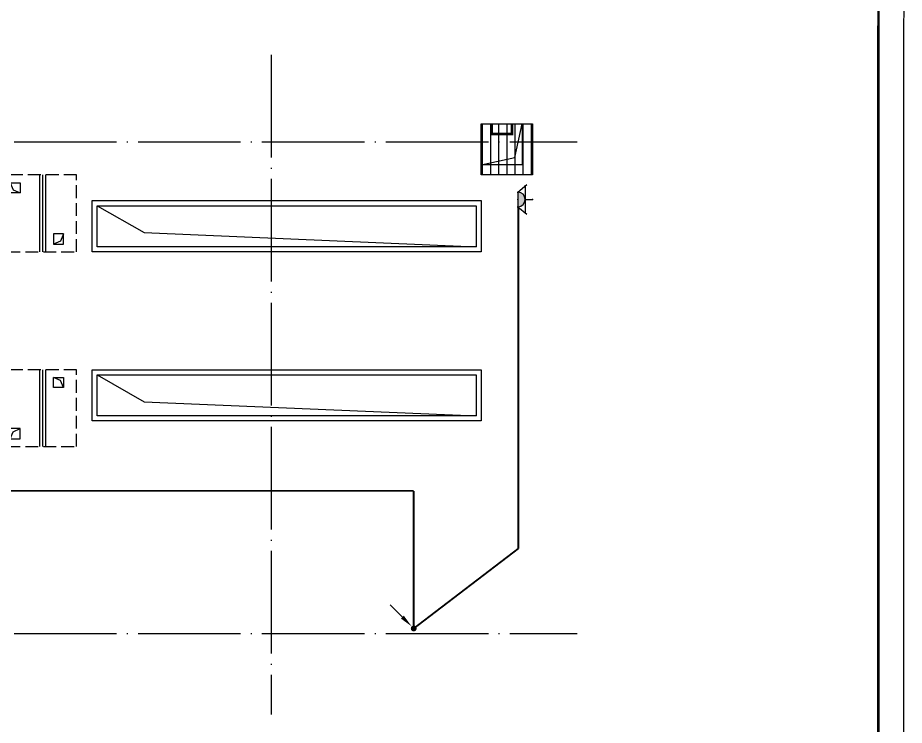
# Model space of a CAD drawing. Extents: x 115799 to 952918, y -190076 to 200966.
# Drawn here: x 260050 to 277358, y 67116 to 80925 of the extents above; entities that cross this region are included whole.
import ezdxf

# ---------------------------------------------------------------- set-up
doc = ezdxf.new("R2010")
doc.units = 0
doc.header["$LTSCALE"] = 1000
doc.header["$MEASUREMENT"] = 0
doc.linetypes.add('DASH', pattern=[0.35, 0.25, -0.1])
doc.linetypes.add('DOTE', pattern=[2.42, 2, -0.2, 0.02, -0.2])
for name, color, linetype in [('$0$A-TECH_结构', 21, 'Continuous'), ('00-图签', 7, 'Continuous'), ('A_AXIS-轴线', 1, 'DOTE'), ('EQUIP-插座', 80, 'Continuous'), ('EQUIP-照明', 3, 'Continuous'), ('LWIRE', 4, 'Continuous'), ('WIRE-照明', 1, 'Continuous'), ('看线', 241, 'Continuous'), ('集水坑&', 6, 'Continuous')]:
    doc.layers.add(name, color=color, linetype=linetype)
doc.styles.add('_TCH_LABEL', font='COMPLEX', dxfattribs={"bigfont": 'GBCBIG'})
doc.styles.get("Standard").update_dxf_attribs({"font": 'gbenor.shx', "bigfont": 'gbcbig.shx'})

# ---------------------------------------------------------------- blocks, each defined once
blk = doc.blocks.new('222')
at = {"layer": '集水坑&', "linetype": 'Continuous'}
h = blk.add_hatch(dxfattribs=at)
h.set_pattern_fill('ANSI31', color=256, scale=100, angle=44.9999)
h.set_pattern_definition([(89.9999, (376917.53, -146396.06), (-158.75, 0.00028), [])])
h.paths.add_polyline_path([(301304, 130984), (302304, 130984), (302304, 129984), (301304, 129984)])
at = {"layer": '$0$A-TECH_结构', "color": 8}
for p, q in [((292679, 129984), (292679, 128484)), ((292799, 129984), (292799, 128484)), ((292679, 126184), (292679, 124684)), ((292799, 126184), (292799, 124684))]:
    blk.add_line(p, q, dxfattribs=at)
for points in [[(302104, 130984), (302104, 130184), (301304, 130184), (301304, 130984)], [(292104, 129834), (292304, 129834), (292304, 129634), (292104, 129634)], [(293704, 129484), (301304, 129484), (301304, 128484), (293704, 128484)], [(293804, 129384), (301204, 129384), (301204, 128584), (293804, 128584)], [(293149, 128834), (292949, 128834), (292949, 128634), (293149, 128634)], [(293704, 126184), (301304, 126184), (301304, 125184), (293704, 125184)], [(293149, 125834), (292949, 125834), (292949, 126034), (293149, 126034)], [(293804, 126084), (301204, 126084), (301204, 125284), (293804, 125284)], [(292104, 124834), (292304, 124834), (292304, 125034), (292104, 125034)]]:
    blk.add_lwpolyline(points, close=True, dxfattribs=at)
for points in [[(301304, 130184), (301960, 130328), (302104, 130984)], [(292104, 129834), (292167, 129695), (292304, 129634)], [(293804, 129384), (294720, 128860), (301204, 128584)], [(293149, 128834), (293086, 128695), (292949, 128634)], [(293149, 125834), (293086, 125973), (292949, 126034)], [(293804, 126084), (294720, 125560), (301204, 125284)], [(292104, 124834), (292167, 124973), (292304, 125034)]]:
    blk.add_lwpolyline(points, dxfattribs=at)
at = {"layer": 'A_AXIS-轴线', "color": 8}
for p, q in [((297204, 132326), (297204, 119453)), ((284922, 130634), (303176, 130634)), ((292739, 129984), (292739, 128484)), ((292739, 126184), (292739, 124684)), ((284922, 121034), (303176, 121034))]:
    blk.add_line(p, q, dxfattribs=at)
at = {"layer": '看线', "color": 8, "const_width": 50}
blk.add_lwpolyline([(301904, 130984), (301904, 130784), (301504, 130784), (301504, 130984)], dxfattribs=at)
at = {"layer": '看线', "color": 8, "linetype": 'DASH'}
for points in [[(293404, 129984), (291004, 129984), (291004, 128484), (293404, 128484)], [(293404, 126184), (291004, 126184), (291004, 124684), (293404, 124684)]]:
    blk.add_lwpolyline(points, close=True, dxfattribs=at)
at = {"layer": '集水坑&', "linetype": 'Continuous'}
blk.add_lwpolyline([(301304, 130984), (302304, 130984), (302304, 129984), (301304, 129984)], close=True, dxfattribs=at)
blk = doc.blocks.new('$equip$00001248')
for p, q in [((-0.357, 0.714), (-0.724, 0.277)), ((-0.357, 0.75), (-0.357, 0.714)), ((0.357, 0.714), (-0.357, 0.714)), ((0.357, 0.75), (0.357, 0.714)), ((0.357, 0.714), (0.724, 0.277)), ((0.657, 0.357), (-0.657, 0.357)), ((0, 0.357), (0, 0))]:
    blk.add_line(p, q)
blk.add_arc((0, 0.714), 0.357, 180, 0)
for points in [[(0.309, 0.536), (-0.309, 0.536), (0.357, 0.714), (-0.357, 0.714)], [(0.179, 0.405), (-0.179, 0.405), (0.309, 0.536), (-0.309, 0.536)], [(0, 0.357), (0, 0.357), (0.179, 0.405), (-0.179, 0.405)]]:
    blk.add_solid(points)
at = {"layer": 'EQUIP-照明'}
for p in [(0, 0.714), (-0.657, 0.357), (0, 0), (0.657, 0.357)]:
    blk.add_point(p, dxfattribs=at)
at = {"layer": 'EQUIP-照明', "style": '_TCH_LABEL', "flags": 9}
blk.add_attdef('A', (0, 0), '', height=0.00002, dxfattribs=at)
blk = doc.blocks.new('$TelecSys$00000078')
for p, q in [((1.15, 1.15), (0.55, 0.55)), ((0.104, 0.104), (0.104, 0.104)), ((-0.104, -0.104), (-0.104, -0.104))]:
    blk.add_line(p, q)
at = {"const_width": 0.142}
blk.add_lwpolyline([(-0.071, 0, 1), (0.071, 0, 1)], format="xyb", close=True, dxfattribs=at)
blk.add_solid([(0.62, 0.48), (0.48, 0.62), (0.1, 0.1)])
at = {"width": 0.8, "flags": 9}
blk.add_attdef('A', (0, 0), '', height=0.00002, dxfattribs=at)

msp = doc.modelspace()

# ---------------------------------------------------------------- linework, layer by layer
at = {"layer": '00-图签'}
msp.add_lwpolyline([(247649.2, 59899.7), (277349.2, 59899.7), (277357.5, 101949.7), (247657.5, 101949.7)], close=True, dxfattribs=at)
at = {"layer": '00-图签', "const_width": 50}
msp.add_lwpolyline([(248149.2, 60399.7), (276849.2, 60399.7), (276857.5, 100699.7), (248157.5, 100699.7)], close=True, dxfattribs=at)
at = {"layer": 'WIRE-照明', "linetype": 'Continuous', "const_width": 35}
for points in [[(269824.1, 77227.8), (269824.1, 70566)], [(267781, 71690.5), (256976.9, 71690.5)], [(267781, 69005.5), (267781, 71690.5)], [(267781, 69005.5), (269824.1, 70566)]]:
    msp.add_lwpolyline(points, dxfattribs=at)

# ---------------------------------------------------------------- block references
msp.add_blockref('222', (-32203.5, -52128.5))
at = {"layer": 'EQUIP-插座', "xscale": 400, "yscale": 400, "zscale": 400, "rotation": 90}
msp.add_blockref('$equip$00001248', (270100.5, 77378.5), dxfattribs=at)
at = {"layer": 'LWIRE', "xscale": -400, "yscale": 400, "zscale": 400}
msp.add_blockref('$TelecSys$00000078', (267781, 69005.5), dxfattribs=at)

doc.saveas('drawing.dxf')
